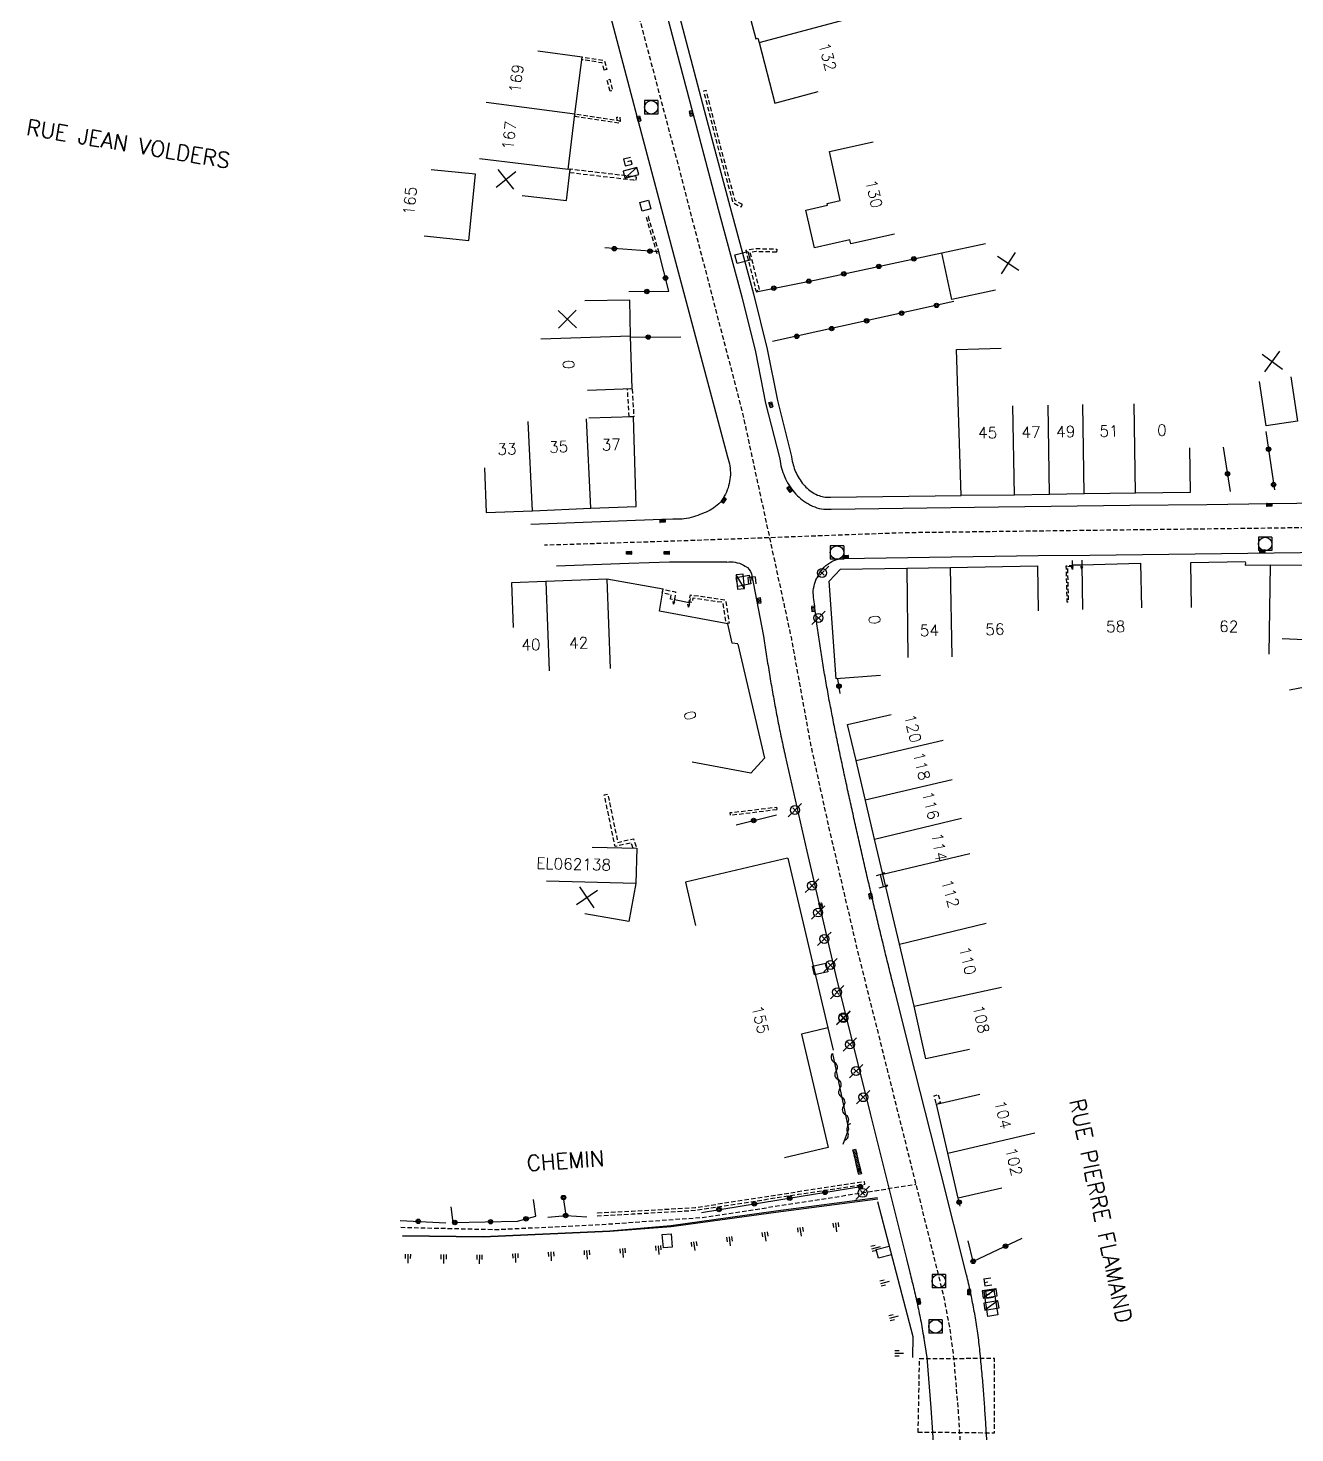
# Model space of a CAD drawing. Header units: millimetres. Extents: x 150037 to 150985, y 153000 to 154000.
# Drawn here: x 150047.5 to 150189.1, y 153155.7 to 153312.7 of the extents above; entities that cross this region are included whole.
import ezdxf
from ezdxf.enums import TextEntityAlignment as Align

# ---------------------------------------------------------------- set-up
doc = ezdxf.new("R2010")
doc.units = ezdxf.units.MM
doc.linetypes.add('DASHED', pattern=[0.75, 0.5, -0.25])
doc.layers.get('0').update_dxf_attribs({"linetype": 'CONTINUOUS'})
for name, color, linetype in [('W0001', 6, 'DASHED'), ('W0008', 7, 'CONTINUOUS'), ('W0017', 7, 'CONTINUOUS'), ('W0100', 7, 'CONTINUOUS'), ('W0105', 7, 'CONTINUOUS'), ('W0112', 1, 'DASHED'), ('W0122', 7, 'DASHED'), ('W0211', 2, 'CONTINUOUS'), ('W0310', 3, 'CONTINUOUS'), ('W0322', 7, 'CONTINUOUS'), ('W0330', 7, 'CONTINUOUS'), ('W0400', 7, 'CONTINUOUS'), ('W0420', 7, 'CONTINUOUS'), ('W0430', 7, 'CONTINUOUS'), ('W0432', 7, 'CONTINUOUS'), ('W0454', 7, 'CONTINUOUS'), ('W0984', 7, 'CONTINUOUS'), ('W0989', 7, 'CONTINUOUS'), ('W0991', 7, 'CONTINUOUS'), ('W1102', 7, 'CONTINUOUS'), ('W1471', 7, 'CONTINUOUS')]:
    doc.layers.add(name, color=color, linetype=linetype)
doc.styles.get("Standard").update_dxf_attribs({"font": 'romans.shx', "width": 0.85})

# ---------------------------------------------------------------- blocks, each defined once
blk = doc.blocks.new('T400')
for p, q in [((-0.15, 0.3), (0.15, 0.3)), ((-0.15, -0.25), (-0.15, 0.3)), ((-0.15, 0.15), (0.15, 0.15)), ((-0.15, 0), (0.15, 0)), ((0.15, 0.3), (0.15, -0.25)), ((-0.15, -0.15), (0.15, -0.15)), ((-0.15, -0.25), (-0.15, -0.3)), ((-0.15, -0.3), (0.15, -0.3)), ((0.15, -0.3), (0.15, -0.25))]:
    blk.add_line(p, q)
blk = doc.blocks.new('T420')
for p, q in [((0.75, 0.75), (-0.75, 0.75)), ((-0.75, 0.75), (-0.75, -0.75)), ((0.75, 0.75), (0.75, -0.75)), ((0.75, -0.75), (-0.75, -0.75))]:
    blk.add_line(p, q)
blk.add_ellipse((0, 0), major_axis=(-0.53, 0.53), ratio=1, start_param=3.926991, end_param=10.210176)
blk = doc.blocks.new('T432')
at = {"flags": 128}
for points in [[(-0.4, 2.1), (-0.4, 1.3)], [(-0.39, 2.1), (0.41, 2.1)], [(0, 1.7), (0.4, 1.7)], [(0.4, 1.3), (0.4, 1.7)], [(0.8, 0.8), (-0.8, 0.8)], [(-0.8, 0.8), (-0.8, 0)], [(0.8, 0.8), (-0.8, 0)], [(-0.8, 0), (0.8, 0)], [(-0.4, 1.3), (0.4, 1.3)], [(0.8, 0), (0.8, 0.8)]]:
    blk.add_lwpolyline(points, dxfattribs=at)
blk = doc.blocks.new('t112o')
at = {"color": 0, "linetype": 'Continuous'}
for p, q in [((-0.5, 0.5), (0.5, 0.5)), ((-0.5, -0.5), (-0.5, 0.5)), ((0.5, 0.5), (0.5, -0.5)), ((0.5, -0.5), (-0.5, -0.5))]:
    blk.add_line(p, q, dxfattribs=at)
blk = doc.blocks.new('t105o')
for p, q in [((-0.5, 0), (0.5, 0)), ((0.5, 0), (0.2, 0.1)), ((0.5, 0), (0.2, -0.1))]:
    blk.add_line(p, q)
blk = doc.blocks.new('T454')
for p, q in [((-0.25, 0.25), (0.25, -0.25)), ((-0.25, -0.25), (0.25, 0.25)), ((0.75, 0.75), (0.375, 0.375)), ((-0.375, -0.375), (-0.75, -0.75))]:
    blk.add_line(p, q)
blk.add_ellipse((0, 0), major_axis=(0.354, 0.354), ratio=1, start_param=5.497787143782138, end_param=11.78097245096172)
blk = doc.blocks.new('T430')
at = {"flags": 128}
for points in [[(-0.4, 2.1), (0.4, 2.1)], [(-0.4, 2.1), (-0.4, 1.3)], [(-0.4, 1.7), (0, 1.7)], [(0.8, 0.8), (-0.8, 0.8)], [(-0.8, 0.8), (-0.8, 0)], [(0.8, 0.8), (-0.8, 0)], [(-0.8, 0), (0.8, 0)], [(-0.4, 1.3), (0.4, 1.3)], [(0.8, 0), (0.8, 0.8)]]:
    blk.add_lwpolyline(points, dxfattribs=at)
blk = doc.blocks.new('t322o')
at = {"color": 0, "linetype": 'Continuous'}
for radius in [0.25, 0.15]:
    blk.add_circle((0, 0), radius, dxfattribs=at)
blk = doc.blocks.new('t310o')
at = {"color": 0, "linetype": 'Continuous'}
for centre, start, end in [((-0.5, 0.38), 216.8699, 323.1304), ((0.5, -0.37), 36.8699, 143.1303)]:
    blk.add_arc(centre, 0.625, start, end, dxfattribs=at)
blk = doc.blocks.new('t991o')
at = {"color": 0, "linetype": 'Continuous'}
for p, q in [((-1, 1), (1, -1)), ((-1, -1), (1, 1))]:
    blk.add_line(p, q, dxfattribs=at)
blk = doc.blocks.new('t211o')
at = {"color": 0, "linetype": 'Continuous'}
for p, q in [((-0.29, 0.5), (-0.29, 0)), ((0, 1), (0, 0)), ((0.29, 0.5), (0.29, 0))]:
    blk.add_line(p, q, dxfattribs=at)
blk = doc.blocks.new('T1471')
at = {"color": 0, "linetype": 'Continuous', "flags": 128}
blk.add_lwpolyline([(-0.75, -0.5), (-0.75, 0.5), (0.75, 0.5), (0.75, -0.5), (-0.75, -0.5)], dxfattribs=at)

msp = doc.modelspace()

# ---------------------------------------------------------------- linework, layer by layer
at = {"layer": 'W0001', "flags": 128}
for points in [[(150079.36, 153451.55), (150092.25, 153447.99), (150098.82, 153446.08), (150108.95, 153442.69), (150108.79, 153432.35), (150108.82, 153423.9), (150108.19, 153382.76), (150108, 153365.88), (150108, 153352.87), (150108.89, 153343.76), (150110, 153337.35), (150111.56, 153330.14), (150114.71, 153318.09), (150119.95, 153298.26), (150127.39, 153269.64), (150132.84, 153244.45), (150134.98, 153232.66), (150137, 153223.45), (150140.11, 153210.05), (150147.34, 153181.12), (150149.88, 153170.86), (150150.55, 153167.26), (150150.98, 153164.04), (150151.47, 153158.18), (150151.88, 153151.93), (150152.43, 153143.39), (150152.8, 153133.69), (150152.84, 153123.45), (150153.09, 153115.56)], [(150663.55, 153336.3), (150658.95, 153334.61), (150653.25, 153333.65), (150639.34, 153332.95), (150597.54, 153330.93), (150583.47, 153330.13), (150571.06, 153330.26), (150561.68, 153330.73), (150552.5, 153331.22), (150546.22, 153331.79), (150539.68, 153331.56), (150531.65, 153329.54), (150478.48, 153316.82), (150426, 153304.1), (150366.76, 153289.78), (150324.32, 153279.74), (150289.34, 153272.13), (150249.21, 153263.54), (150236.52, 153260.82), (150226.6, 153258.8), (150217.76, 153257.48), (150207.06, 153257.08), (150194.46, 153256.92), (150167.24, 153256.58), (150145.3, 153256.3), (150121.32, 153255.42), (150105.25, 153254.91)], [(150089.17, 153178.69), (150099.89, 153178.44), (150111.7, 153179.01), (150122.85, 153179.79), (150134.64, 153181.58), (150146.74, 153183.5)]]:
    msp.add_lwpolyline(points, dxfattribs=at)
at = {"layer": 'W0008', "flags": 128}
for points in [[(150109.29, 153326.61), (150115.75, 153302.18), (150119.59, 153287.71), (150125.69, 153264.79), (150125.78, 153264.54), (150125.85, 153264.28), (150125.91, 153264.03), (150125.95, 153263.78), (150125.99, 153263.53), (150126.01, 153263.28), (150126.02, 153263.03), (150126.02, 153262.78), (150126.01, 153262.54), (150125.98, 153262.3), (150125.94, 153262.05), (150125.89, 153261.81), (150125.83, 153261.57), (150125.76, 153261.33), (150125.67, 153261.09), (150125.58, 153260.86), (150125.47, 153260.62), (150125.34, 153260.39), (150125.21, 153260.15), (150125.07, 153259.93), (150124.91, 153259.73), (150124.74, 153259.55), (150124.56, 153259.38), (150124.37, 153259.23), (150124.17, 153259.08), (150123.96, 153258.96), (150123.75, 153258.84), (150123.53, 153258.72), (150123.31, 153258.62), (150123.08, 153258.52), (150122.85, 153258.43), (150122.62, 153258.34), (150122.38, 153258.25), (150122.14, 153258.16), (150121.89, 153258.08), (150121.64, 153258.01), (150121.38, 153257.95), (150121.13, 153257.9), (150120.87, 153257.87), (150120.62, 153257.84), (150120.36, 153257.83), (150120.1, 153257.82), (150119.84, 153257.83), (150119.58, 153257.84), (150118.37, 153257.78), (150103.7, 153257.23)], [(150115.33, 153327.7), (150121.81, 153303.19), (150124.66, 153292.48), (150127.29, 153282.67), (150128.82, 153276.54), (150129.96, 153270.8), (150131.54, 153264.57), (150131.57, 153264.31), (150131.62, 153264.05), (150131.67, 153263.79), (150131.73, 153263.54), (150131.81, 153263.3), (150131.89, 153263.06), (150131.98, 153262.82), (150132.07, 153262.58), (150132.18, 153262.35), (150132.3, 153262.12), (150132.42, 153261.89), (150132.55, 153261.67), (150132.7, 153261.45), (150132.85, 153261.23), (150133.01, 153261.03), (150133.17, 153260.83), (150133.34, 153260.64), (150133.52, 153260.45), (150133.71, 153260.28), (150133.9, 153260.11), (150134.1, 153259.96), (150134.3, 153259.81), (150134.52, 153259.67), (150134.74, 153259.54), (150134.97, 153259.41), (150135.2, 153259.3), (150135.45, 153259.2), (150135.7, 153259.11), (150135.96, 153259.04), (150136.22, 153258.99), (150136.48, 153258.95), (150136.74, 153258.93), (150137.01, 153258.93), (150137.28, 153258.95), (150156.01, 153259.2), (150170.67, 153259.39), (150179.27, 153259.48), (150186.32, 153259.58), (150210.48, 153259.88)], [(150125.63, 153253.03), (150119.23, 153253.04), (150114.67, 153252.89), (150106.59, 153252.58)], [(150125.61, 153253.03), (150125.85, 153253.06), (150126.1, 153253.06), (150126.34, 153253.05), (150126.57, 153253.01), (150126.8, 153252.96), (150127.03, 153252.9), (150127.26, 153252.81), (150127.48, 153252.7), (150127.69, 153252.58), (150127.92, 153252.41), (150128.11, 153252.21), (150128.26, 153251.99), (150128.38, 153251.73), (150129.73, 153244.74), (150129.77, 153244.49), (150129.81, 153244.24), (150129.84, 153243.99), (150129.88, 153243.74), (150129.92, 153243.49), (150129.96, 153243.24), (150129.99, 153242.99), (150130.03, 153242.74), (150130.07, 153242.49), (150130.11, 153242.24), (150130.15, 153241.99), (150130.19, 153241.74), (150130.23, 153241.49), (150130.27, 153241.24), (150130.31, 153240.99), (150130.35, 153240.74), (150130.39, 153240.49), (150130.44, 153240.24), (150130.48, 153239.99), (150130.52, 153239.74), (150130.56, 153239.49), (150130.61, 153239.24), (150130.65, 153238.99), (150130.69, 153238.74), (150130.74, 153238.49), (150130.78, 153238.24), (150130.83, 153237.99), (150130.87, 153237.74), (150130.92, 153237.5), (150130.96, 153237.25), (150131.01, 153237), (150131.05, 153236.75), (150131.1, 153236.5), (150131.14, 153236.26), (150131.19, 153236.01), (150131.24, 153235.77), (150131.29, 153235.53), (150131.33, 153235.28), (150131.38, 153235.04), (150131.43, 153234.79), (150131.48, 153234.55), (150131.53, 153234.31), (150131.58, 153234.06), (150131.63, 153233.82), (150131.68, 153233.57), (150131.73, 153233.33), (150131.79, 153233.09), (150131.84, 153232.84), (150131.89, 153232.6), (150131.94, 153232.36), (150132, 153232.11), (150132.05, 153231.87), (150132.11, 153231.63), (150132.16, 153231.39), (150134.58, 153220.72), (150137.79, 153206.94), (150141.65, 153191.39), (150143.46, 153184.11), (150145.71, 153175.16), (150146.08, 153173.63), (150146.14, 153173.39), (150146.2, 153173.15), (150146.26, 153172.91), (150146.32, 153172.67), (150146.38, 153172.43), (150146.44, 153172.19), (150146.5, 153171.95), (150146.56, 153171.71), (150146.62, 153171.47), (150146.67, 153171.23), (150146.73, 153170.99), (150146.78, 153170.75), (150146.84, 153170.51), (150146.89, 153170.26), (150146.94, 153170.02), (150146.99, 153169.78), (150147.04, 153169.54), (150147.09, 153169.3), (150147.14, 153169.05), (150147.19, 153168.81), (150147.24, 153168.57), (150147.29, 153168.33), (150147.33, 153168.08), (150147.38, 153167.84), (150147.42, 153167.6), (150147.47, 153167.35), (150147.51, 153167.1), (150147.55, 153166.85), (150147.6, 153166.59), (150147.63, 153166.34), (150147.65, 153166.26)], [(150155.43, 153143.48), (150154.57, 153156.7), (150154.56, 153156.95), (150154.54, 153157.19), (150154.53, 153157.43), (150154.51, 153157.68), (150154.5, 153157.92), (150154.48, 153158.17), (150154.47, 153158.41), (150154.45, 153158.65), (150154.43, 153158.9), (150154.42, 153159.14), (150154.4, 153159.38), (150154.38, 153159.63), (150154.36, 153159.87), (150154.35, 153160.11), (150154.33, 153160.36), (150154.31, 153160.6), (150154.29, 153160.84), (150154.27, 153161.09), (150154.25, 153161.33), (150154.23, 153161.58), (150154.21, 153161.84), (150154.18, 153162.1), (150154.16, 153162.36), (150154.13, 153162.62), (150154.11, 153162.89), (150154.08, 153163.15), (150154.05, 153163.41), (150154.03, 153163.67), (150154, 153163.94), (150153.93, 153164.58), (150153.91, 153164.84), (150153.89, 153165.09), (150153.86, 153165.34), (150153.84, 153165.59), (150153.81, 153165.84), (150153.78, 153166.09), (150153.75, 153166.35), (150153.71, 153166.6), (150153.68, 153166.85), (150153.64, 153167.1), (150153.61, 153167.34), (150153.57, 153167.58), (150153.53, 153167.83), (150153.49, 153168.07), (150153.45, 153168.31), (150153.41, 153168.56), (150153.37, 153168.8), (150153.33, 153169.04), (150153.28, 153169.28), (150153.24, 153169.52), (150153.19, 153169.77), (150153.15, 153170.01), (150153.1, 153170.25), (150153.06, 153170.49), (150153.01, 153170.73), (150152.96, 153170.97), (150152.91, 153171.21), (150152.86, 153171.45), (150152.81, 153171.69), (150152.76, 153171.93), (150152.7, 153172.17), (150152.65, 153172.41), (150152.59, 153172.65), (150152.54, 153172.89), (150152.48, 153173.13), (150152.43, 153173.37), (150149.54, 153184.78), (150146.64, 153196.21), (150144.47, 153204.8), (150144.41, 153205.05), (150144.35, 153205.29), (150144.29, 153205.54), (150144.23, 153205.78), (150144.17, 153206.02), (150144.11, 153206.27), (150144.05, 153206.51), (150143.99, 153206.75), (150143.92, 153207), (150143.86, 153207.24), (150143.8, 153207.49), (150143.74, 153207.73), (150143.68, 153207.97), (150143.62, 153208.22), (150143.56, 153208.46), (150143.5, 153208.71), (150143.44, 153208.95), (150143.38, 153209.2), (150143.32, 153209.44), (150143.26, 153209.68), (150143.2, 153209.93), (150143.15, 153210.17), (150143.09, 153210.42), (150143.03, 153210.66), (150142.97, 153210.91), (150142.91, 153211.15), (150142.85, 153211.39), (150142.79, 153211.64), (150142.73, 153211.88), (150142.67, 153212.13), (150142.62, 153212.37), (150142.56, 153212.62), (150142.5, 153212.86), (150142.44, 153213.1), (150142.38, 153213.35), (150142.32, 153213.59), (150142.27, 153213.84), (150142.21, 153214.08), (150142.15, 153214.33), (150142.09, 153214.57), (150142.03, 153214.82), (150141.98, 153215.06), (150141.92, 153215.31), (150141.86, 153215.55), (150141.81, 153215.8), (150141.75, 153216.04), (150141.69, 153216.29), (150141.63, 153216.53), (150141.58, 153216.78), (150141.52, 153217.02), (150141.46, 153217.27), (150141.4, 153217.51), (150141.35, 153217.76), (150141.29, 153218.01), (150141.23, 153218.25), (150141.18, 153218.5), (150141.12, 153218.74), (150141.06, 153218.99), (150141.01, 153219.23), (150140.95, 153219.48), (150140.89, 153219.72), (150140.84, 153219.97), (150140.78, 153220.22), (150140.72, 153220.46), (150140.67, 153220.71), (150140.61, 153220.95), (150140.56, 153221.2), (150140.5, 153221.44), (150140.44, 153221.69), (150140.39, 153221.94), (150140.33, 153222.18), (150140.28, 153222.43), (150140.22, 153222.67), (150140.17, 153222.92), (150140.11, 153223.16), (150140.06, 153223.41), (150140, 153223.66), (150139.95, 153223.9), (150139.89, 153224.15), (150139.84, 153224.39), (150139.78, 153224.64), (150139.73, 153224.89), (150139.67, 153225.13), (150139.62, 153225.38), (150139.56, 153225.62), (150139.51, 153225.87), (150139.45, 153226.12), (150139.4, 153226.36), (150139.35, 153226.61), (150139.29, 153226.86), (150139.24, 153227.1), (150139.19, 153227.35), (150139.13, 153227.59), (150139.08, 153227.84), (150139.03, 153228.09), (150138.97, 153228.33), (150138.92, 153228.58), (150138.87, 153228.83), (150138.82, 153229.07), (150138.76, 153229.32), (150138.71, 153229.57), (150138.66, 153229.81), (150138.61, 153230.05), (150138.56, 153230.29), (150138.51, 153230.54), (150138.46, 153230.78), (150138.4, 153231.02), (150138.35, 153231.26), (150138.3, 153231.5), (150138.25, 153231.75), (150138.2, 153231.99), (150138.15, 153232.23), (150138.1, 153232.47), (150138.05, 153232.71), (150138, 153232.96), (150137.95, 153233.2), (150137.9, 153233.44), (150137.85, 153233.68), (150137.8, 153233.93), (150137.75, 153234.17), (150137.7, 153234.41), (150137.65, 153234.65), (150137.6, 153234.9), (150137.55, 153235.14), (150137.51, 153235.38), (150137.46, 153235.62), (150137.41, 153235.87), (150137.36, 153236.11), (150137.31, 153236.35), (150137.27, 153236.6), (150137.22, 153236.84), (150137.17, 153237.08), (150137.13, 153237.32), (150137.08, 153237.57), (150137.04, 153237.81), (150136.99, 153238.05), (150136.95, 153238.3), (150136.9, 153238.54), (150136.86, 153238.78), (150136.81, 153239.03), (150136.77, 153239.27), (150136.73, 153239.51), (150136.68, 153239.76), (150136.64, 153240), (150136.6, 153240.25), (150136.56, 153240.49), (150136.52, 153240.74), (150136.48, 153240.98), (150136.44, 153241.23), (150136.4, 153241.47), (150136.36, 153241.72), (150136.32, 153241.96), (150136.28, 153242.21), (150136.24, 153242.45), (150136.2, 153242.7), (150136.16, 153242.94), (150136.13, 153243.19), (150136.09, 153243.43), (150136.05, 153243.68), (150136.01, 153243.92), (150135.98, 153244.17), (150135.94, 153244.42), (150135.91, 153244.66), (150135.87, 153244.91), (150135.84, 153245.15), (150135.8, 153245.4), (150135.77, 153245.64), (150135.73, 153245.89), (150135.7, 153246.14), (150135.67, 153246.38), (150135.63, 153246.63), (150135.6, 153246.87), (150135.57, 153247.12), (150135.54, 153247.37), (150135.51, 153247.61), (150135.48, 153247.86), (150135.45, 153248.11), (150135.42, 153248.35), (150135.39, 153248.6), (150135.36, 153248.85), (150135.33, 153249.09), (150135.3, 153249.34), (150135.27, 153249.58), (150135.29, 153249.84), (150135.32, 153250.09), (150135.37, 153250.33), (150135.42, 153250.57), (150135.49, 153250.8), (150135.58, 153251.03), (150135.67, 153251.25), (150135.78, 153251.47), (150135.91, 153251.68), (150136.04, 153251.88), (150136.19, 153252.08), (150136.35, 153252.27), (150136.52, 153252.46), (150136.71, 153252.65), (150136.91, 153252.81), (150137.13, 153252.96), (150137.35, 153253.09), (150137.58, 153253.2), (150137.81, 153253.29), (150138.06, 153253.36), (150138.32, 153253.41), (150138.59, 153253.45), (150160.43, 153253.77), (150166.2, 153253.81), (150195.63, 153254.18)], [(150142.48, 153181.97), (150131.11, 153180.49), (150119.35, 153178.84), (150112.55, 153178.26), (150098.39, 153177.61), (150089.37, 153177.75)], [(150147.62, 153166.47), (150147.97, 153164.15), (150148.44, 153158.5), (150149.36, 153144.72)]]:
    msp.add_lwpolyline(points, dxfattribs=at)
msp.add_lwpolyline([(150155.91, 153168.91), (150154.8, 153168.73), (150154.38, 153171.55), (150155.46, 153171.7)], close=True, dxfattribs=at)
at = {"layer": 'W0017', "flags": 128}
msp.add_lwpolyline([(150136.9, 153200.97), (150137.52, 153198.47)], dxfattribs=at)
at = {"layer": 'W0100', "flags": 128}
for points in [[(150132.31, 153319.16), (150127.47, 153317.9), (150128.17, 153315.19), (150127.91, 153315.11), (150128.87, 153311.53), (150129.11, 153311.59), (150129.23, 153311.12), (150131.01, 153304.34), (150135.85, 153305.61)], [(150102.75, 153294.01), (150107.72, 153293.46), (150108.11, 153296.93), (150107.9, 153296.92), (150108.64, 153303.09), (150109.47, 153309.48), (150104.51, 153310.12)], [(150144.37, 153289.7), (150139.49, 153288.59), (150139.39, 153289.05), (150135.41, 153288.15), (150134.46, 153292.36), (150136.88, 153292.91), (150136.84, 153293.1), (150138.31, 153293.43), (150137.09, 153298.92), (150141.98, 153300)], [(150091.81, 153289.5), (150096.78, 153288.98), (150097.54, 153296.37), (150092.57, 153296.88)], [(150155.67, 153283.41), (150150.78, 153282.37), (150149.66, 153287.6), (150154.55, 153288.64)], [(150110.05, 153272.25), (150115.04, 153272.42), (150114.84, 153278.28), (150114.77, 153282.32), (150109.77, 153282.23)], [(150177.35, 153265.82), (150177.43, 153260.82), (150171.31, 153260.72), (150165.56, 153260.65), (150161.7, 153260.58), (150157.78, 153260.51), (150151.82, 153260.49), (150151.28, 153276.79), (150156.28, 153276.95)], [(150188.66, 153273.75), (150189.42, 153268.8), (150185.91, 153268.27), (150185.16, 153273.21)], [(150098.55, 153263.57), (150098.73, 153258.57), (150103.9, 153258.77), (150110.41, 153259.07), (150115.51, 153259.25), (150115.21, 153269.28), (150110.21, 153269.13)], [(150165.31, 153252.74), (150171.85, 153252.92), (150171.99, 153247.92)], [(150183.6, 153253.05), (150177.44, 153252.94), (150177.53, 153247.94)], [(150183.59, 153253), (150183.58, 153252.7), (150186.34, 153252.74), (150190.03, 153252.69), (150189.97, 153250.9), (150193.01, 153250.74), (150192.69, 153244.23), (150187.7, 153244.47)], [(150142.82, 153240.34), (150137.83, 153239.99), (150137.06, 153250.89), (150138.33, 153252.25), (150145.73, 153252.36), (150150.6, 153252.43), (150160.34, 153252.6), (150160.43, 153247.6)], [(150164.24, 153252.72), (150165.31, 153252.74), (150165.4, 153247.74)], [(150126.84, 153243.88), (150126.24, 153243.99), (150125.75, 153246.15), (150118.09, 153247.53), (150118.5, 153250), (150112.2, 153251.12), (150105.4, 153250.86), (150101.56, 153250.73), (150101.74, 153245.73)], [(150121.42, 153248.49), (150119.76, 153248.81)], [(150126.84, 153243.87), (150129.84, 153231.11), (150128.3, 153229.44), (150121.75, 153230.69)], [(150188.51, 153238.74), (150193.6, 153239.73), (150198.37, 153240.72), (150198.2, 153241.67), (150198.74, 153242.47), (150200.63, 153242.85), (150201.4, 153242.33)], [(150152.75, 153198.57), (150147.87, 153197.5), (150146.57, 153203.4), (150144.91, 153210.33), (150143.06, 153218.16), (150142.12, 153222.05), (150140.07, 153230.84), (150139.13, 153234.89), (150144.01, 153236.01)], [(150110.56, 153221.19), (150115.56, 153221.06), (150115.46, 153217.13), (150114.68, 153212.85), (150109.76, 153213.74)], [(150132.4, 153219.93), (150121, 153217.27), (150122.14, 153212.4)], [(150132.45, 153219.96), (150136.9, 153200.97)], [(150143.14, 153216.75), (150142.82, 153218.12)], [(150136.9, 153200.97), (150133.98, 153200.28), (150136.95, 153187.59), (150132.08, 153186.45)], [(150156.36, 153183.07), (150151.49, 153181.93), (150150.32, 153186.96), (150149.05, 153192.46), (150153.92, 153193.58)]]:
    msp.add_lwpolyline(points, dxfattribs=at)
at = {"layer": 'W0112', "flags": 128}
for points in [[(150111.92, 153308.02), (150111.7, 153308.82), (150109.43, 153309.18), (150109.47, 153309.48), (150111.94, 153309.09), (150112.21, 153308.1)], [(150112.57, 153305.66), (150112.24, 153306.93), (150112.53, 153307), (150112.86, 153305.73)], [(150127.36, 153292.99), (150126.56, 153293.44), (150125.01, 153299.17), (150123.33, 153305.75), (150123.03, 153305.67), (150124.71, 153299.09), (150126.29, 153293.23), (150127.21, 153292.72)], [(150108.61, 153302.87), (150113.67, 153302.1), (150113.7, 153302.32), (150108.64, 153303.09)], [(150108.07, 153296.58), (150115.18, 153295.75), (150115.47, 153295.69), (150115.54, 153296.04), (150115.23, 153296.1), (150108.11, 153296.93)], [(150116.6, 153291.58), (150117.8, 153287.52), (150118.06, 153287.6), (150116.86, 153291.65)], [(150131.19, 153287.67), (150128.89, 153287.73), (150128.21, 153287.63), (150129.26, 153283.41), (150128.92, 153283.33), (150127.78, 153287.91), (150128.87, 153288.08), (150131.2, 153288.02)], [(150114.71, 153269.25), (150114.52, 153272.4), (150115.04, 153272.43), (150115.23, 153269.28)], [(150164.23, 153252.54), (150163.69, 153252.51), (150163.79, 153248.57), (150163.67, 153248.56), (150163.57, 153252.62), (150164.23, 153252.65)], [(150119.34, 153248.88), (150119.42, 153249.37), (150118.41, 153249.58), (150118.5, 153250), (150119.9, 153249.7), (150119.76, 153248.81)], [(150125.52, 153246.42), (150125.18, 153248.52), (150121.83, 153248.99), (150121.75, 153248.53), (150121.42, 153248.59), (150121.56, 153249.37), (150125.47, 153248.82), (150125.9, 153246.19), (150125.73, 153246.16)], [(150131.21, 153225.35), (150126.04, 153224.72), (150126.01, 153225.03), (150131.17, 153225.65)], [(150149.25, 153193.51), (150149.5, 153192.58), (150149.05, 153192.46), (150148.8, 153193.39)], [(150111.18, 153180.3), (150115.01, 153180.49), (150122.1, 153180.9), (150133.59, 153182.68), (150140.97, 153183.81), (150141.02, 153183.47), (150133.64, 153182.34), (150122.14, 153180.55), (150115.03, 153180.14), (150111.2, 153179.95)]]:
    msp.add_lwpolyline(points, close=True, dxfattribs=at)
for points in [[(150113.37, 153302.37), (150113.33, 153302.76), (150113.65, 153302.8), (150113.7, 153302.32)], [(150115.15, 153221.07), (150114.94, 153221.66), (150113.14, 153221.24), (150111.93, 153227.03), (150112.31, 153227.1), (150113.44, 153221.7), (150115.19, 153222.12), (150115.56, 153221.06)]]:
    msp.add_lwpolyline(points, dxfattribs=at)
at = {"layer": 'W0122', "flags": 128}
msp.add_lwpolyline([(150146.98, 153155.81), (150155.53, 153155.72), (150155.53, 153164.03), (150147.13, 153163.97)], close=True, dxfattribs=at)
at = {"layer": 'W0211', "flags": 128}
for points in [[(150142.51, 153181.82), (150131.11, 153180.33), (150119.39, 153178.74), (150112.56, 153178.22), (150098.39, 153177.6), (150089.36, 153177.69)], [(150142.46, 153181.59), (150146.4, 153166.48), (150146.39, 153164.12)]]:
    msp.add_lwpolyline(points, dxfattribs=at)
at = {"layer": 'W0310', "flags": 128}
msp.add_lwpolyline([(150137.43, 153198.12), (150139.23, 153189.66), (150138.58, 153187.95)], dxfattribs=at)
at = {"layer": 'W0322', "flags": 128}
for points in [[(150114.69, 153283.26), (150119.15, 153283.3), (150118.02, 153287.7), (150111.98, 153288.14)], [(150128.91, 153283.25), (150135.61, 153284.58), (150149.66, 153287.6)], [(150151.01, 153282.15), (150130.72, 153277.67)], [(150114.84, 153278.16), (150120.47, 153278.22)], [(150185.89, 153267.63), (150186.83, 153261.12)], [(150181.91, 153260.92), (150181.13, 153265.88)], [(150138.29, 153238.36), (150138.03, 153239.97)], [(150126.68, 153223.68), (150131.19, 153224.78)], [(150122.78, 153180.35), (150133.72, 153182.13), (150140.62, 153183.25)], [(150094.76, 153180.98), (150095.01, 153179.21), (150102.24, 153179.37), (150104.27, 153179.93), (150104.02, 153181.81)], [(150107.66, 153180.03), (150107.37, 153182.02)], [(150151.7, 153181.04), (150151.49, 153181.93)], [(150089.13, 153179.46), (150094.2, 153179.2)], [(150105.62, 153179.82), (150107.65, 153180.02), (150109.97, 153179.84)], [(150158.59, 153177.43), (150153.15, 153174.88), (150152.6, 153177.19)]]:
    msp.add_lwpolyline(points, dxfattribs=at)
at = {"layer": 'W0330', "flags": 128}
msp.add_lwpolyline([(150116.63, 153328.04), (150123.11, 153303.53), (150125.96, 153292.83), (150128.6, 153283.01), (150130.14, 153276.84), (150131.28, 153271.1), (150132.86, 153264.83), (150132.91, 153264.52), (150132.94, 153264.31), (150132.99, 153264.1), (150133.04, 153263.9), (150133.1, 153263.7), (150133.16, 153263.5), (150133.23, 153263.31), (150133.31, 153263.12), (150133.4, 153262.93), (150133.49, 153262.75), (150133.59, 153262.57), (150133.7, 153262.38), (150133.82, 153262.21), (150133.94, 153262.03), (150134.06, 153261.87), (150134.19, 153261.71), (150134.33, 153261.56), (150134.47, 153261.42), (150134.61, 153261.28), (150134.76, 153261.16), (150134.91, 153261.04), (150135.07, 153260.92), (150135.23, 153260.81), (150135.4, 153260.71), (150135.58, 153260.62), (150135.76, 153260.53), (150135.93, 153260.46), (150136.1, 153260.4), (150136.27, 153260.35), (150136.45, 153260.32), (150136.62, 153260.29), (150136.79, 153260.28), (150136.97, 153260.28), (150137.23, 153260.29), (150151.82, 153260.49)], dxfattribs=at)
at = {"layer": 'W1102', "flags": 128}
for points in [[(150129.23, 153311.12), (150138.9, 153313.66)], [(150108.64, 153303.09), (150098.73, 153304.38)], [(150107.9, 153296.92), (150097.97, 153298.11)], [(150114.84, 153278.28), (150104.84, 153277.93)], [(150157.78, 153260.51), (150157.61, 153270.51)], [(150161.7, 153260.58), (150161.53, 153270.58)], [(150165.56, 153260.65), (150165.43, 153270.65)], [(150171.31, 153260.72), (150171.16, 153270.72)], [(150103.9, 153258.77), (150103.43, 153268.76)], [(150110.41, 153259.07), (150109.94, 153269.06)], [(150145.73, 153252.36), (150145.87, 153242.36)], [(150150.6, 153252.43), (150150.77, 153242.43)], [(150186.34, 153252.74), (150186.21, 153242.74)], [(150105.4, 153250.86), (150105.78, 153240.87)], [(150112.2, 153251.12), (150112.59, 153241.13)], [(150140.07, 153230.84), (150149.8, 153233.12)], [(150141.09, 153226.45), (150150.83, 153228.72)], [(150142.12, 153222.05), (150151.84, 153224.4)], [(150143.06, 153218.16), (150152.8, 153220.45)], [(150115.46, 153217.13), (150105.46, 153217.39)], [(150144.91, 153210.33), (150154.63, 153212.66)], [(150146.57, 153203.4), (150156.34, 153205.54)], [(150150.32, 153186.96), (150160.06, 153189.23)]]:
    msp.add_lwpolyline(points, dxfattribs=at)

# ---------------------------------------------------------------- block references
at = {"layer": 'W0105'}
for p, rotation in [((150164.24, 153252.72), 271.1655357770243), ((150165.31, 153252.74), 269.2733171503565), ((150119.76, 153248.81), 259.6271933544745), ((150121.42, 153248.49), 258.9740448785018), ((150142.82, 153218.12), 15.2418004097368), ((150143.14, 153216.75), 15.52325677818251)]:
    msp.add_blockref('t105o', p, dxfattribs=dict(at, rotation=rotation))
at = {"layer": 'W0112', "rotation": 14.50510933146681}
msp.add_blockref('t112o', (150116.51, 153292.88), dxfattribs=at)
at = {"layer": 'W0211'}
for p, rotation in [((150137.81, 153179.19), 187.4676345165935), ((150125.91, 153177.61), 187.7116578428099), ((150129.88, 153178.14), 187.7116578428099), ((150133.84, 153178.67), 187.4676345165935), ((150106, 153175.93), 182.5279744304824), ((150109.99, 153176.11), 182.5279744304824), ((150113.99, 153176.32), 184.3654795032422), ((150117.97, 153176.63), 184.3654795032422), ((150121.95, 153177.07), 187.7116578428099), ((150141.79, 153176.25), 284.594010826802), ((150090, 153175.69), 179.3721819998698), ((150094, 153175.64), 179.3721819998698), ((150098, 153175.6), 179.3721819998698), ((150102, 153175.75), 182.5279744304824), ((150142.79, 153172.38), 284.594010826802), ((150143.8, 153168.51), 284.594010826802), ((150144.39, 153164.58), 269.8890628111434)]:
    msp.add_blockref('t211o', p, dxfattribs=dict(at, rotation=rotation))
at = {"layer": 'W0310'}
for p, rotation in [((150137.63, 153197.14), 282.0537008767219), ((150138.05, 153195.19), 282.0537008767219), ((150138.47, 153193.23), 282.0537008767219), ((150138.89, 153191.27), 282.0537008767219), ((150139.11, 153189.33), 249.1178000847521)]:
    msp.add_blockref('t310o', p, dxfattribs=dict(at, rotation=rotation))
at = {"layer": 'W0322'}
for p, rotation in [((150113.05, 153288.06), 175.868353010502), ((150117.04, 153287.78), 175.868353010502), ((150142.62, 153286.08), 12.10614884475571), ((150146.53, 153286.92), 12.10614884475571), ((150118.77, 153284.78), 104.4542019289141), ((150134.79, 153284.42), 11.24277880044466), ((150138.71, 153285.25), 12.10614884475571), ((150116.69, 153283.28), 0.4333115574690411), ((150130.87, 153283.64), 11.24277880044466), ((150145.16, 153280.85), 192.4403996847521), ((150149.06, 153281.72), 192.4403996847521), ((150141.25, 153279.99), 192.4403996847521), ((150116.84, 153278.18), 0.585292902853865), ((150133.44, 153278.27), 192.4403996847521), ((150137.34, 153279.13), 192.4403996847521), ((150186.18, 153265.65), 278.1364415957256), ((150181.6, 153262.89), 98.85911264796617), ((150186.74, 153261.69), 278.1364415957256), ((150128.62, 153224.15), 13.71042506220272), ((150107.37, 153182.01), 98.20104118078568), ((150132.65, 153181.95), 9.249023497191262), ((150136.6, 153182.59), 9.206363526389616), ((150140.55, 153183.23), 9.206363526389616), ((150124.75, 153180.67), 9.249023497191262), ((150128.7, 153181.31), 9.249023497191262), ((150091.13, 153179.36), 357.0668316454503), ((150095.22, 153179.22), 1.257262886200974), ((150099.22, 153179.31), 1.257262886200974), ((150103.18, 153179.63), 15.45872237746761), ((150107.61, 153180.01), 5.424210153566562), ((150156.78, 153176.58), 205.1378598624695), ((150153.16, 153174.88), 205.1378598624695)]:
    msp.add_blockref('t322o', p, dxfattribs=dict(at, rotation=rotation))
for p in [(150138.16, 153239.16), (150151.59, 153181.49)]:
    msp.add_blockref('t322o', p, dxfattribs=at)
at = {"layer": 'W0400'}
for p, rotation in [((150121.65, 153303.16), 189.6606299887741), ((150115.8, 153302.59), 14.80090538925333), ((150130.55, 153270.63), 14.17566624149235), ((150132.64, 153261.15), 215.0462247219596), ((150125.28, 153259.95), 326.6773890640818), ((150186.26, 153259.44), 270.8653494713867), ((150118.43, 153257.61), 273.1550367815954), ((150185.51, 153254.24), 90.71712502583021), ((150114.71, 153254.08), 90), ((150118.92, 153254.06), 90), ((150138.94, 153253.61), 90.84380833284537), ((150129.25, 153248.75), 10.96301080960493), ((150135.29, 153247.78), 187.1839235231726), ((150141.7, 153215.7), 193.1639685059345), ((150136.13, 153214.64), 13.11009720708625), ((150139.94, 153187.09), 13.38867795455347), ((150140.08, 153186.5), 13.38867795455347), ((150140.21, 153185.92), 13.38867795455347), ((150140.35, 153185.34), 13.38867795455347), ((150140.45, 153184.92), 193.3886779545535), ((150152.72, 153171.45), 179.8848501670992), ((150147.05, 153170.4), 12.41126333146896), ((150147.09, 153170.45), 12.41126333348239)]:
    msp.add_blockref('T400', p, dxfattribs=dict(at, rotation=rotation))
at = {"layer": 'W0420'}
for p in [(150117.17, 153303.86), (150137.94, 153254.1), (150185.8, 153255.06), (150149.32, 153172.68), (150148.95, 153167.61)]:
    msp.add_blockref('T420', p, dxfattribs=at)
at = {"layer": 'W0430'}
for p, rotation in [((150126.73, 153250.81), 275.1295813803303), ((150155.07, 153170.91), 9.015944012393796), ((150155.26, 153169.55), 9.015944012144272)]:
    msp.add_blockref('T430', p, dxfattribs=dict(at, rotation=rotation))
at = {"layer": 'W0432', "rotation": 14.88334631758513}
msp.add_blockref('T432', (150115, 153296.16), dxfattribs=at)
at = {"layer": 'W0454'}
for p in [(150136.27, 153251.82), (150135.87, 153246.79), (150133.24, 153225.31), (150135.15, 153216.87), (150135.83, 153213.87), (150136.52, 153210.92), (150137.21, 153207.99), (150137.95, 153204.96), (150138.65, 153202.06), (150138.66, 153202.14), (150139.38, 153199.13), (150140.08, 153196.15), (150140.87, 153193.23), (150140.81, 153182.54)]:
    msp.add_blockref('T454', p, dxfattribs=at)
at = {"layer": 'W0991'}
for p, rotation in [((150100.94, 153295.8), 83.61260802119727), ((150157.07, 153286.44), 282.0010085611763), ((150107.8, 153280.18), 271.025095350583), ((150186.61, 153275.45), 8.687021957149582), ((150110, 153215.56), 79.69330455811979)]:
    msp.add_blockref('t991o', p, dxfattribs=dict(at, rotation=rotation))
at = {"layer": 'W1471'}
for p, rotation in [((150127.39, 153287.07), 195.0353991688602), ((150127.49, 153250.95), 10.96301081167557), ((150136.06, 153207.55), 13.11009721111369), ((150118.97, 153177.18), 94.86367353227632), ((150143.17, 153175.9), 14.10881414660008)]:
    msp.add_blockref('T1471', p, dxfattribs=dict(at, rotation=rotation))

# ---------------------------------------------------------------- texts
at = {"layer": 'W0984'}
msp.add_text('EL062138', height=1.25, rotation=358.6342, dxfattribs=at).set_placement((150108.51, 153219.28), align=Align.MIDDLE)
at = {"layer": 'W0989'}
for s, rotation, p in [('RUE JEAN VOLDERS', 350.5202, (150058.73, 153299.78)), ('RUE PIERRE FLAMAND', 282.0614, (150167.43, 153180.55)), ('CHEMIN', 3.9337, (150107.6, 153186.13))]:
    msp.add_text(s, height=1.75, rotation=rotation, dxfattribs=at).set_placement(p, align=Align.MIDDLE)
at = {"layer": 'W0991'}
for s, rotation, p in [('132', 284.7219, (150136.89, 153309.51)), ('169', 82.5584, (150102.1, 153307.08)), ('167', 83.2113, (150101.3, 153300.72)), ('130', 282.762, (150142.08, 153294.19)), ('165', 84.1097, (150090.2, 153293.4)), ('0', 271.9986, (150107.94, 153275.11)), ('45', 0.1493, (150154.78, 153267.5)), ('47', 0.9971, (150159.62, 153267.54)), ('49', 1.023, (150163.51, 153267.61)), ('51', 0.7379, (150168.35, 153267.68)), ('0', 0.8934, (150174.26, 153267.77)), ('33', 2.1433, (150101.05, 153265.67)), ('35', 2.6693, (150106.83, 153265.91)), ('37', 2.0381, (150112.71, 153266.16)), ('0', 275.0948, (150142.14, 153246.59)), ('62', 358.6777, (150181.73, 153245.84)), ('54', 0.818, (150148.27, 153245.4)), ('56', 0.9692, (150155.59, 153245.52)), ('58', 1.7714, (150169.09, 153245.83)), ('40', 2.0287, (150103.73, 153243.8)), ('42', 2.188, (150109.07, 153244)), ('0', 283.2302, (150121.52, 153235.89)), ('120', 282.9817, (150146.42, 153234.44)), ('118', 283.1636, (150147.4, 153230.24)), ('116', 283.1636, (150148.42, 153225.84)), ('114', 279.7559, (150149.37, 153221.19)), ('112', 285.2562, (150150.62, 153215.99)), ('110', 283.4732, (150152.55, 153208.49)), ('155', 283.1831, (150129.37, 153201.9)), ('108', 282.3951, (150154.05, 153201.95)), ('104', 283.0341, (150156.5, 153191.29)), ('102', 283.1173, (150157.72, 153186.03))]:
    msp.add_text(s, height=1.25, rotation=rotation, dxfattribs=at).set_placement(p, align=Align.MIDDLE)

doc.saveas('drawing.dxf')
